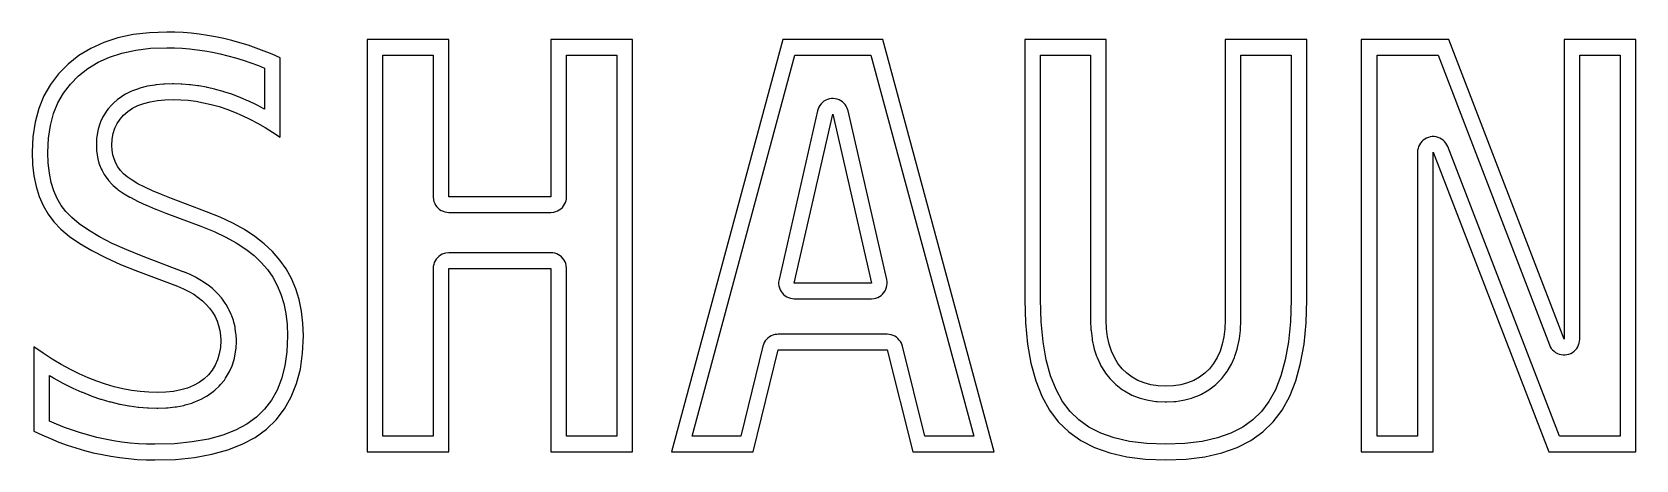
# Model space of a CAD drawing. Header units: metres. Extents: x -25.4 to 25.7, y -6.7 to 7.
import ezdxf

# ---------------------------------------------------------------- set-up
doc = ezdxf.new("R2010")
doc.units = ezdxf.units.M

msp = doc.modelspace()

# ---------------------------------------------------------------- linework, layer by layer
for p, q in [((-23.1163, 6.65051), (-23.531, 6.46251)), ((-22.6667, 6.79675), (-23.1163, 6.65051)), ((-22.1822, 6.9012), (-22.6667, 6.79675)), ((-21.6628, 6.96387), (-22.1822, 6.9012)), ((-21.1084, 6.98476), (-21.6628, 6.96387)), ((-20.849, 6.98051), (-21.1084, 6.98476)), ((-20.5895, 6.96777), (-20.849, 6.98051)), ((-20.3301, 6.94653), (-20.5895, 6.96777)), ((-20.0707, 6.91681), (-20.3301, 6.94653)), ((-19.8113, 6.87857), (-20.0707, 6.91681)), ((-19.5518, 6.83185), (-19.8113, 6.87857)), ((-19.2924, 6.77663), (-19.5518, 6.83185)), ((-19.0334, 6.7131), (-19.2924, 6.77663)), ((-18.775, 6.64143), (-19.0334, 6.7131)), ((-12.115, 6.74348), (-14.7156, 6.74348)), ((-14.7156, 6.74348), (-14.7156, -6.41875)), ((-12.115, 1.72652), (-12.115, 6.74348)), ((-6.26135, 6.74348), (-8.862, 6.74348)), ((-8.862, 6.74348), (-8.862, 1.72652)), ((-6.26135, -6.41875), (-6.26135, 6.74348)), ((-1.4642, 6.74348), (-5.01683, -6.41875)), ((1.71832, 6.74348), (-1.4642, 6.74348)), ((5.27097, -6.41875), (1.71832, 6.74348)), ((8.84286, 6.74348), (6.24222, 6.74348)), ((6.24222, 6.74348), (6.24222, -1.56233)), ((8.84286, -2.2148), (8.84286, 6.74348)), ((15.2342, 6.74348), (12.6335, 6.74348)), ((12.6335, 6.74348), (12.6335, -2.2148)), ((15.2342, -1.56233), (15.2342, 6.74348)), ((19.7669, 6.74348), (16.9724, 6.74348)), ((16.9724, 6.74348), (16.9724, -6.41875)), ((23.4342, -2.82178), (19.7669, 6.74348)), ((25.7264, 6.74348), (23.4342, 6.74348)), ((23.4342, 6.74348), (23.4342, -2.82178)), ((25.7264, -6.41875), (25.7264, 6.74348)), ((-23.9108, 6.23271), (-24.2557, 5.96114)), ((-23.531, 6.46251), (-23.9108, 6.23271)), ((-23.2975, 6.01939), (-22.9352, 6.18364)), ((-22.9352, 6.18364), (-22.5363, 6.31337)), ((-22.5363, 6.31337), (-22.0994, 6.40756)), ((-22.0994, 6.40756), (-21.6234, 6.465)), ((-21.6234, 6.465), (-21.1031, 6.4846)), ((-21.1031, 6.4846), (-20.8654, 6.48071)), ((-20.8654, 6.48071), (-20.6221, 6.46877)), ((-20.6221, 6.46877), (-20.3788, 6.44885)), ((-20.3788, 6.44885), (-20.1357, 6.42099)), ((-20.1357, 6.42099), (-19.8919, 6.38504)), ((-19.8919, 6.38504), (-19.6484, 6.3412)), ((-19.6484, 6.3412), (-19.4038, 6.28912)), ((-19.4038, 6.28912), (-19.1601, 6.22937)), ((-19.1601, 6.22937), (-18.9157, 6.16158)), ((-18.9157, 6.16158), (-18.6721, 6.08612)), ((-18.5174, 6.56163), (-18.775, 6.64143)), ((-18.2605, 6.47369), (-18.5174, 6.56163)), ((-18.0043, 6.37762), (-18.2605, 6.47369)), ((-17.7488, 6.27342), (-18.0043, 6.37762)), ((-17.494, 6.16109), (-17.7488, 6.27342)), ((-17.494, 3.62349), (-17.494, 6.16109)), ((-14.2156, -5.91875), (-14.2156, 6.24348)), ((-14.2156, 6.24348), (-12.615, 6.24348)), ((-12.615, 6.24348), (-12.615, 1.72652)), ((-8.362, 1.72652), (-8.362, 6.24348)), ((-8.362, 6.24348), (-6.76135, 6.24348)), ((-6.76135, 6.24348), (-6.76135, -5.91875)), ((-4.36398, -5.91875), (-1.08127, 6.24348)), ((-1.08127, 6.24348), (1.33539, 6.24348)), ((1.33539, 6.24348), (4.61812, -5.91875)), ((6.74222, -1.5547), (6.74222, 6.24348)), ((6.74222, 6.24348), (8.34286, 6.24348)), ((8.34286, 6.24348), (8.34286, -2.2148)), ((13.1335, -2.2148), (13.1335, 6.24348)), ((13.1335, 6.24348), (14.7342, 6.24348)), ((14.7342, 6.24348), (14.7342, -1.55476)), ((17.4724, -5.91875), (17.4724, 6.24348)), ((17.4724, 6.24348), (19.4231, 6.24348)), ((19.4231, 6.24348), (22.9674, -3.00078)), ((23.9342, -2.82178), (23.9342, 6.24348)), ((23.9342, 6.24348), (25.2264, 6.24348)), ((25.2264, 6.24348), (25.2264, -5.91875)), ((-24.5598, 5.65305), (-24.817, 5.31361)), ((-24.2557, 5.96114), (-24.5598, 5.65305)), ((-23.9218, 5.58769), (-23.6257, 5.8208)), ((-23.6257, 5.8208), (-23.2975, 6.01939)), ((-18.6721, 6.08612), (-18.4295, 6.00307)), ((-18.4295, 6.00307), (-18.1862, 5.91187)), ((-18.1862, 5.91187), (-17.994, 5.83347)), ((-17.994, 5.83347), (-17.994, 4.52525)), ((-24.817, 5.31361), (-25.0275, 4.94284)), ((-24.3985, 5.03807), (-24.181, 5.32501)), ((-24.181, 5.32501), (-23.9218, 5.58769)), ((-22.013, 5.17509), (-22.2015, 5.10545)), ((-21.9666, 5.1897), (-22.013, 5.17509)), ((-21.7601, 5.24388), (-21.9666, 5.1897)), ((-21.7181, 5.25298), (-21.7601, 5.24388)), ((-21.4935, 5.29166), (-21.7181, 5.25298)), ((-21.4563, 5.29665), (-21.4935, 5.29166)), ((-21.2138, 5.31987), (-21.4563, 5.29665)), ((-21.181, 5.32193), (-21.2138, 5.31987)), ((-20.9205, 5.32967), (-21.181, 5.32193)), ((-20.8927, 5.32971), (-20.9205, 5.32967)), ((-20.6505, 5.32343), (-20.8927, 5.32971)), ((-20.6247, 5.32208), (-20.6505, 5.32343)), ((-20.3819, 5.30321), (-20.6247, 5.32208)), ((-20.3566, 5.3006), (-20.3819, 5.30321)), ((-20.113, 5.26915), (-20.3566, 5.3006)), ((-20.0883, 5.26534), (-20.113, 5.26915)), ((-19.844, 5.2213), (-20.0883, 5.26534)), ((-19.8201, 5.2164), (-19.844, 5.2213)), ((-19.5751, 5.15979), (-19.8201, 5.2164)), ((-19.5521, 5.1539), (-19.5751, 5.15979)), ((-19.3064, 5.0847), (-19.5521, 5.1539)), ((-25.0275, 4.94284), (-25.1912, 4.54074)), ((-24.7165, 4.38075), (-24.5767, 4.72417)), ((-24.5767, 4.72417), (-24.3985, 5.03807)), ((-22.8603, 4.66585), (-22.9731, 4.53755)), ((-22.8113, 4.71437), (-22.8603, 4.66585)), ((-22.678, 4.82933), (-22.8113, 4.71437)), ((-22.6267, 4.86809), (-22.678, 4.82933)), ((-22.4741, 4.9687), (-22.6267, 4.86809)), ((-22.4222, 4.99866), (-22.4741, 4.9687)), ((-22.2516, 5.08379), (-22.4222, 4.99866)), ((-22.2015, 5.10545), (-22.2516, 5.08379)), ((-22.1989, 4.55128), (-22.0283, 4.63641)), ((-22.0283, 4.63641), (-21.8398, 4.70605)), ((-21.8398, 4.70605), (-21.6332, 4.76024)), ((-21.6332, 4.76024), (-21.4087, 4.79892)), ((-21.4087, 4.79892), (-21.1661, 4.82214)), ((-21.1661, 4.82214), (-20.9056, 4.82988)), ((-20.9056, 4.82988), (-20.6635, 4.82359)), ((-20.6635, 4.82359), (-20.4206, 4.80472)), ((-20.4206, 4.80472), (-20.177, 4.77327)), ((-20.177, 4.77327), (-19.9327, 4.72923)), ((-19.9327, 4.72923), (-19.6877, 4.67262)), ((-19.6877, 4.67262), (-19.4419, 4.60342)), ((-19.4419, 4.60342), (-19.1955, 4.52165)), ((-19.2845, 5.07799), (-19.3064, 5.0847)), ((-19.038, 4.99622), (-19.2845, 5.07799)), ((-19.0175, 4.98891), (-19.038, 4.99622)), ((-18.7712, 4.8951), (-19.0175, 4.98891)), ((-18.7518, 4.88727), (-18.7712, 4.8951)), ((-18.5066, 4.78195), (-18.7518, 4.88727)), ((-18.4882, 4.77356), (-18.5066, 4.78195)), ((-18.244, 4.65675), (-18.4882, 4.77356)), ((-18.2263, 4.64789), (-18.244, 4.65675)), ((-17.994, 4.52525), (-18.2263, 4.64789)), ((-0.28981, 4.64442), (-0.321976, 4.5905)), ((-0.251144, 4.69391), (-0.28981, 4.64442)), ((-0.206589, 4.73814), (-0.251144, 4.69391)), ((-0.15683, 4.77644), (-0.206589, 4.73814)), ((-0.102661, 4.80821), (-0.15683, 4.77644)), ((-0.044952, 4.83293), (-0.102661, 4.80821)), ((0.015411, 4.85023), (-0.044952, 4.83293)), ((0.077469, 4.85983), (0.015411, 4.85023)), ((0.140228, 4.86157), (0.077469, 4.85983)), ((0.202713, 4.85544), (0.140228, 4.86157)), ((0.263947, 4.84151), (0.202713, 4.85544)), ((0.322952, 4.82002), (0.263947, 4.84151)), ((0.378784, 4.79132), (0.322952, 4.82002)), ((0.430588, 4.75583), (0.378784, 4.79132)), ((0.477539, 4.71414), (0.430588, 4.75583)), ((0.51889, 4.66689), (0.477539, 4.71414)), ((0.554001, 4.61482), (0.51889, 4.66689)), ((0.582291, 4.55878), (0.554001, 4.61482)), ((-25.3081, 4.10728), (-25.3783, 3.6425)), ((-25.1912, 4.54074), (-25.3081, 4.10728)), ((-24.818, 4.00456), (-24.7165, 4.38075)), ((-23.2153, 4.12108), (-23.2399, 4.05664)), ((-23.1435, 4.276), (-23.2153, 4.12108)), ((-23.1087, 4.33881), (-23.1435, 4.276)), ((-23.0165, 4.48041), (-23.1087, 4.33881)), ((-22.9731, 4.53755), (-23.0165, 4.48041)), ((-22.6899, 4.06581), (-22.5976, 4.20741)), ((-22.5976, 4.20741), (-22.4848, 4.33571)), ((-22.4848, 4.33571), (-22.3515, 4.45067)), ((-22.3515, 4.45067), (-22.1989, 4.55128)), ((-19.1955, 4.52165), (-18.9492, 4.42784)), ((-18.9492, 4.42784), (-18.7039, 4.32253)), ((-18.7039, 4.32253), (-18.4598, 4.20572)), ((-18.4598, 4.20572), (-18.2167, 4.07741)), ((-0.364853, 4.47273), (-1.59021, -0.916534)), ((-1.10266, -1.02739), (0.122696, 4.36188)), ((-0.347122, 4.53296), (-0.364853, 4.47273)), ((-0.321976, 4.5905), (-0.347122, 4.53296)), ((0.122696, 4.36188), (1.3568, -1.02739)), ((0.610077, 4.47348), (0.582291, 4.55878)), ((1.84418, -0.915787), (0.610077, 4.47348)), ((-25.3783, 3.6425), (-25.4017, 3.14638)), ((-24.9012, 3.14375), (-24.88, 3.59332)), ((-24.88, 3.59332), (-24.818, 4.00456)), ((-23.343, 3.58737), (-23.3532, 3.39249)), ((-23.3367, 3.64462), (-23.343, 3.58737)), ((-23.3059, 3.82617), (-23.3367, 3.64462)), ((-23.2912, 3.8884), (-23.3059, 3.82617)), ((-23.2399, 4.05664), (-23.2912, 3.8884)), ((-22.8437, 3.5611), (-22.8129, 3.74265)), ((-22.8129, 3.74265), (-22.7616, 3.91089)), ((-22.7616, 3.91089), (-22.6899, 4.06581)), ((-18.2167, 4.07741), (-17.9747, 3.93759)), ((-17.9747, 3.93759), (-17.7338, 3.78629)), ((-17.7338, 3.78629), (-17.494, 3.62349)), ((19.0516, 3.59892), (18.9966, 3.56868)), ((19.11, 3.62204), (19.0516, 3.59892)), ((19.1708, 3.63766), (19.11, 3.62204)), ((19.2331, 3.64552), (19.1708, 3.63766)), ((19.2959, 3.64552), (19.2331, 3.64552)), ((19.3582, 3.63766), (19.2959, 3.64552)), ((19.419, 3.62204), (19.3582, 3.63766)), ((19.4774, 3.59892), (19.419, 3.62204)), ((19.5324, 3.56868), (19.4774, 3.59892)), ((-25.4017, 3.14638), (-25.3875, 2.75967)), ((-24.8885, 2.79803), (-24.9012, 3.14375)), ((-23.3532, 3.39249), (-23.3533, 3.34175)), ((-23.3533, 3.34175), (-23.3459, 3.18941)), ((-23.3459, 3.18941), (-23.3406, 3.13734)), ((-23.3406, 3.13734), (-23.3182, 2.99272)), ((-22.8539, 3.36621), (-22.8437, 3.5611)), ((-22.8465, 3.21387), (-22.8539, 3.36621)), ((-22.8241, 3.06924), (-22.8465, 3.21387)), ((-22.7867, 2.93239), (-22.8241, 3.06924)), ((18.7684, 3.20918), (18.7645, 3.14651)), ((18.7645, 3.14651), (18.7645, -5.91875)), ((18.7802, 3.27086), (18.7684, 3.20918)), ((18.7996, 3.33058), (18.7802, 3.27086)), ((18.8263, 3.38739), (18.7996, 3.33058)), ((18.86, 3.44041), (18.8263, 3.38739)), ((18.9, 3.48878), (18.86, 3.44041)), ((18.9458, 3.53177), (18.9, 3.48878)), ((18.9966, 3.56868), (18.9458, 3.53177)), ((19.2645, 3.14651), (22.9494, -6.41875)), ((19.2645, -6.41875), (19.2645, 3.14651)), ((19.5832, 3.53177), (19.5324, 3.56868)), ((19.629, 3.48878), (19.5832, 3.53177)), ((19.669, 3.44041), (19.629, 3.48878)), ((19.7026, 3.38739), (19.669, 3.44041)), ((19.731, 3.32626), (19.7026, 3.38739)), ((23.2926, -5.91875), (19.731, 3.32626)), ((-25.3875, 2.75967), (-25.3448, 2.39619)), ((-24.8508, 2.47658), (-24.8885, 2.79803)), ((-23.3182, 2.99272), (-23.3064, 2.93768)), ((-23.3064, 2.93768), (-23.2691, 2.80083)), ((-23.2691, 2.80083), (-23.2502, 2.74481)), ((-23.2502, 2.74481), (-23.198, 2.61568)), ((-23.198, 2.61568), (-23.1719, 2.56108)), ((-23.1719, 2.56108), (-23.1047, 2.4397)), ((-22.7345, 2.80325), (-22.7867, 2.93239)), ((-22.6673, 2.68187), (-22.7345, 2.80325)), ((-22.5852, 2.56822), (-22.6673, 2.68187)), ((-22.4881, 2.46233), (-22.5852, 2.56822)), ((-25.3448, 2.39619), (-25.2738, 2.05594)), ((-25.2738, 2.05594), (-25.1743, 1.73891)), ((-24.7893, 2.18222), (-24.8508, 2.47658)), ((-24.7052, 1.914), (-24.7893, 2.18222)), ((-23.1047, 2.4397), (-23.0725, 2.38902)), ((-23.0725, 2.38902), (-22.9904, 2.27538)), ((-22.9904, 2.27538), (-22.9538, 2.23041)), ((-22.9538, 2.23041), (-22.8567, 2.12451)), ((-22.8567, 2.12451), (-22.8135, 2.08267)), ((-22.8135, 2.08267), (-22.6927, 1.97914)), ((-22.3673, 2.3588), (-22.4881, 2.46233)), ((-22.2139, 2.2522), (-22.3673, 2.3588)), ((-22.028, 2.14253), (-22.2139, 2.2522)), ((-21.8095, 2.02982), (-22.028, 2.14253)), ((-25.1743, 1.73891), (-25.0464, 1.4451)), ((-24.5992, 1.67064), (-24.7052, 1.914)), ((-24.4718, 1.4502), (-24.5992, 1.67064)), ((-22.6927, 1.97914), (-22.6527, 1.94823)), ((-22.6527, 1.94823), (-22.4993, 1.84163)), ((-22.4993, 1.84163), (-22.468, 1.82153)), ((-22.468, 1.82153), (-22.282, 1.71187)), ((-22.282, 1.71187), (-22.2572, 1.69818)), ((-22.2572, 1.69818), (-22.0388, 1.58546)), ((-22.0388, 1.58546), (-22.0189, 1.57578)), ((-22.0189, 1.57578), (-21.7679, 1.45998)), ((-21.5585, 1.91402), (-21.8095, 2.02982)), ((-21.2748, 1.79515), (-21.5585, 1.91402)), ((-20.9587, 1.67322), (-21.2748, 1.79515)), ((-19.839, 1.24956), (-20.9587, 1.67322)), ((-12.615, 1.72652), (-12.6061, 1.63283)), ((-12.6061, 1.63283), (-12.5905, 1.57201)), ((-12.5905, 1.57201), (-12.5674, 1.51363)), ((-8.862, 1.72652), (-12.115, 1.72652)), ((-8.42384, 1.48564), (-8.39711, 1.54245)), ((-8.39711, 1.54245), (-8.3777, 1.60217)), ((-8.3777, 1.60217), (-8.36594, 1.66385)), ((-8.36594, 1.66385), (-8.362, 1.72652)), ((-25.0464, 1.4451), (-24.89, 1.17451)), ((-24.89, 1.17451), (-24.7053, 0.927155)), ((-24.3232, 1.25121), (-24.4718, 1.4502)), ((-24.1387, 1.05905), (-24.3232, 1.25121)), ((-23.9003, 0.859909), (-24.1387, 1.05905)), ((-21.7679, 1.45998), (-21.7517, 1.45288)), ((-21.7517, 1.45288), (-21.4681, 1.33401)), ((-21.4681, 1.33401), (-21.4548, 1.32864)), ((-21.4548, 1.32864), (-21.1386, 1.20671)), ((-21.1386, 1.20671), (-20.0201, 0.783478)), ((-19.4027, 1.07556), (-19.839, 1.24956)), ((-19.0006, 0.886093), (-19.4027, 1.07556)), ((-12.5674, 1.51363), (-12.5372, 1.4586)), ((-12.5372, 1.4586), (-12.5002, 1.40781)), ((-12.5002, 1.40781), (-12.4573, 1.36203)), ((-12.4573, 1.36203), (-12.4089, 1.32201)), ((-12.4089, 1.32201), (-12.3559, 1.28836)), ((-12.3559, 1.28836), (-12.2991, 1.26163)), ((-12.2991, 1.26163), (-12.2393, 1.24222)), ((-12.2393, 1.24222), (-12.1777, 1.23045)), ((-12.1777, 1.23045), (-12.115, 1.22652)), ((-12.115, 1.22652), (-8.862, 1.22652)), ((-8.862, 1.22652), (-8.76831, 1.23537)), ((-8.76831, 1.23537), (-8.70749, 1.25099)), ((-8.70749, 1.25099), (-8.64911, 1.27411)), ((-8.64911, 1.27411), (-8.59409, 1.30435)), ((-8.59409, 1.30435), (-8.54329, 1.34126)), ((-8.54329, 1.34126), (-8.49751, 1.38425)), ((-8.49751, 1.38425), (-8.45749, 1.43262)), ((-8.45749, 1.43262), (-8.42384, 1.48564)), ((-24.7053, 0.927155), (-24.4804, 0.692978)), ((-24.4804, 0.692978), (-24.2037, 0.461853)), ((-23.6049, 0.654892), (-23.9003, 0.859909)), ((-23.2531, 0.446732), (-23.6049, 0.654892)), ((-20.0201, 0.783478), (-19.6019, 0.616714)), ((-19.6019, 0.616714), (-19.2291, 0.441025)), ((-18.6327, 0.681152), (-19.0006, 0.886093)), ((-18.299, 0.460724), (-18.6327, 0.681152)), ((-24.2037, 0.461853), (-23.8752, 0.23381)), ((-23.8752, 0.23381), (-23.4948, 0.008804)), ((-23.4948, 0.008804), (-23.0627, -0.213104)), ((-22.8455, 0.237427), (-23.2531, 0.446732)), ((-22.3821, 0.027862), (-22.8455, 0.237427)), ((-21.861, -0.182053), (-22.3821, 0.027862)), ((-19.2291, 0.441025), (-18.8926, 0.253586)), ((-18.8926, 0.253586), (-18.5919, 0.054993)), ((-18.5919, 0.054993), (-18.3267, -0.153854)), ((-17.9994, 0.224823), (-18.299, 0.460724)), ((-17.7341, -0.02655), (-17.9994, 0.224823)), ((-23.0627, -0.213104), (-22.5788, -0.431976)), ((-22.5788, -0.431976), (-22.043, -0.647781)), ((-20.5872, -0.665619), (-21.861, -0.182053)), ((-18.3267, -0.153854), (-18.0958, -0.372559)), ((-18.0958, -0.372559), (-17.8979, -0.601044)), ((-17.5029, -0.293396), (-17.7341, -0.02655)), ((-17.3041, -0.578217), (-17.5029, -0.293396)), ((-12.6111, -0.498795), (-12.615, -0.561462)), ((-12.5993, -0.437119), (-12.6111, -0.498795)), ((-12.5799, -0.377396), (-12.5993, -0.437119)), ((-12.5531, -0.320587), (-12.5799, -0.377396)), ((-12.5195, -0.267563), (-12.5531, -0.320587)), ((-12.4795, -0.219193), (-12.5195, -0.267563)), ((-12.4337, -0.176208), (-12.4795, -0.219193)), ((-12.3829, -0.139297), (-12.4337, -0.176208)), ((-12.3279, -0.109055), (-12.3829, -0.139297)), ((-12.2695, -0.085938), (-12.3279, -0.109055)), ((-12.2087, -0.070312), (-12.2695, -0.085938)), ((-12.115, -0.061462), (-12.2087, -0.070312)), ((-8.862, -0.061462), (-12.115, -0.061462)), ((-8.79933, -0.065399), (-8.862, -0.061462)), ((-8.73766, -0.077164), (-8.79933, -0.065399)), ((-8.67793, -0.096573), (-8.73766, -0.077164)), ((-8.62112, -0.123306), (-8.67793, -0.096573)), ((-8.5681, -0.156952), (-8.62112, -0.123306)), ((-8.51973, -0.196976), (-8.5681, -0.156952)), ((-8.47675, -0.242752), (-8.51973, -0.196976)), ((-8.43983, -0.293549), (-8.47675, -0.242752)), ((-8.40959, -0.348572), (-8.43983, -0.293549)), ((-8.38647, -0.406952), (-8.40959, -0.348572)), ((-8.37085, -0.467773), (-8.38647, -0.406952)), ((-8.362, -0.561462), (-8.37085, -0.467773)), ((-22.043, -0.647781), (-20.7647, -1.13307)), ((-20.573, -0.67128), (-20.5872, -0.665619)), ((-20.388, -0.748062), (-20.573, -0.67128)), ((-20.3593, -0.761093), (-20.388, -0.748062)), ((-20.1873, -0.845596), (-20.3593, -0.761093)), ((-20.1569, -0.861832), (-20.1873, -0.845596)), ((-19.9978, -0.954071), (-20.1569, -0.861832)), ((-19.9663, -0.973969), (-19.9978, -0.954071)), ((-19.8202, -1.07394), (-19.9663, -0.973969)), ((-17.8979, -0.601044), (-17.7292, -0.842651)), ((-17.7292, -0.842651), (-17.5863, -1.10211)), ((-17.1358, -0.883545), (-17.3041, -0.578217)), ((-16.9982, -1.2094), (-17.1358, -0.883545)), ((-12.615, -0.561462), (-12.615, -5.91875)), ((-12.115, -0.561462), (-8.862, -0.561462)), ((-12.115, -6.41875), (-12.115, -0.561462)), ((-8.862, -0.561462), (-8.862, -6.41875)), ((-8.362, -5.91875), (-8.362, -0.561462)), ((-1.59021, -0.916534), (-1.60167, -0.995987)), ((-1.60167, -0.995987), (-1.60167, -1.05879)), ((1.85432, -0.977753), (1.84418, -0.915787)), ((1.85663, -1.0405), (1.85432, -0.977753)), ((-20.7647, -1.13307), (-20.5797, -1.20985)), ((-20.5797, -1.20985), (-20.4077, -1.29436)), ((-20.4077, -1.29436), (-20.2487, -1.3866)), ((-20.2487, -1.3866), (-20.1026, -1.48657)), ((-20.1026, -1.48657), (-19.9695, -1.59427)), ((-19.7881, -1.09785), (-19.8202, -1.07394)), ((-19.655, -1.20555), (-19.7881, -1.09785)), ((-19.6231, -1.23369), (-19.655, -1.20555)), ((-19.5029, -1.34912), (-19.6231, -1.23369)), ((-19.4722, -1.38138), (-19.5029, -1.34912)), ((-19.365, -1.50453), (-19.4722, -1.38138)), ((-19.3363, -1.54071), (-19.365, -1.50453)), ((-17.5863, -1.10211), (-17.4686, -1.38083)), ((-17.4686, -1.38083), (-17.3758, -1.68089)), ((-16.8912, -1.55576), (-16.9982, -1.2094)), ((-1.60167, -1.05879), (-1.59381, -1.12108)), ((-1.59381, -1.12108), (-1.57819, -1.1819)), ((-1.57819, -1.1819), (-1.55507, -1.24028)), ((-1.55507, -1.24028), (-1.52483, -1.2953)), ((-1.52483, -1.2953), (-1.48792, -1.3461)), ((-1.48792, -1.3461), (-1.44493, -1.39188)), ((-1.44493, -1.39188), (-1.39656, -1.4319)), ((-1.39656, -1.4319), (-1.34354, -1.46555)), ((-1.34354, -1.46555), (-1.28673, -1.49228)), ((-1.28673, -1.49228), (-1.22701, -1.51169)), ((-1.22701, -1.51169), (-1.16533, -1.52345)), ((-1.16533, -1.52345), (-1.10266, -1.52739)), ((1.3568, -1.02739), (-1.10266, -1.02739)), ((-1.10266, -1.52739), (1.3568, -1.52739)), ((1.3568, -1.52739), (1.43758, -1.52081)), ((1.43758, -1.52081), (1.49878, -1.50681)), ((1.49878, -1.50681), (1.55775, -1.48523)), ((1.55775, -1.48523), (1.61356, -1.45644)), ((1.61356, -1.45644), (1.6653, -1.42087)), ((1.6653, -1.42087), (1.71219, -1.3791)), ((1.71219, -1.3791), (1.75346, -1.33179)), ((1.75346, -1.33179), (1.78848, -1.27966)), ((1.78848, -1.27966), (1.8167, -1.22357)), ((1.8167, -1.22357), (1.83766, -1.16438)), ((1.83766, -1.16438), (1.85104, -1.10304)), ((1.85104, -1.10304), (1.85663, -1.0405)), ((-19.9695, -1.59427), (-19.8493, -1.7097)), ((-19.8493, -1.7097), (-19.7421, -1.83286)), ((-19.7421, -1.83286), (-19.6485, -1.96281)), ((-19.6485, -1.96281), (-19.5694, -2.09869)), ((-19.2428, -1.67067), (-19.3363, -1.54071)), ((-19.2165, -1.71107), (-19.2428, -1.67067)), ((-19.1374, -1.84695), (-19.2165, -1.71107)), ((-19.1146, -1.89096), (-19.1374, -1.84695)), ((-19.0498, -2.03278), (-19.1146, -1.89096)), ((-19.0314, -2.07912), (-19.0498, -2.03278)), ((-17.3758, -1.68089), (-17.3087, -2.00319)), ((-17.3087, -2.00319), (-17.2677, -2.34888)), ((-16.8147, -1.92262), (-16.8912, -1.55576)), ((-16.7688, -2.31), (-16.8147, -1.92262)), ((6.24222, -1.56233), (6.26407, -2.29834)), ((6.76337, -2.26685), (6.74222, -1.5547)), ((14.7342, -1.55476), (14.7131, -2.26701)), ((15.2124, -2.29834), (15.2342, -1.56233)), ((-19.5694, -2.09869), (-19.5046, -2.24051)), ((-19.5046, -2.24051), (-19.4542, -2.38824)), ((-19.4542, -2.38824), (-19.4182, -2.5419)), ((-19.4182, -2.5419), (-19.3966, -2.70149)), ((-18.981, -2.22685), (-19.0314, -2.07912)), ((-18.9674, -2.2742), (-18.981, -2.22685)), ((-18.9314, -2.42786), (-18.9674, -2.2742)), ((-18.9227, -2.47487), (-18.9314, -2.42786)), ((-18.9011, -2.63446), (-18.9227, -2.47487)), ((-17.2677, -2.34888), (-17.254, -2.71626)), ((-16.7536, -2.7179), (-16.7688, -2.31)), ((6.26407, -2.29834), (6.32965, -2.97462)), ((6.82541, -2.90674), (6.76337, -2.26685)), ((8.34286, -2.2148), (8.34322, -2.23354)), ((8.34322, -2.23354), (8.35347, -2.50696)), ((8.35347, -2.50696), (8.35669, -2.54788)), ((8.35669, -2.54788), (8.38745, -2.80383)), ((8.85312, -2.48822), (8.84286, -2.2148)), ((8.88388, -2.74417), (8.85312, -2.48822)), ((12.6233, -2.48822), (12.5925, -2.74417)), ((12.6335, -2.2148), (12.6233, -2.48822)), ((13.0889, -2.80383), (13.1197, -2.54788)), ((13.1197, -2.54788), (13.1229, -2.50696)), ((13.1229, -2.50696), (13.1332, -2.23354)), ((13.1332, -2.23354), (13.1335, -2.2148)), ((14.7131, -2.26701), (14.6513, -2.90697)), ((15.1471, -2.97462), (15.2124, -2.29834)), ((-25.0529, -3.26857), (-25.3488, -3.06578)), ((-25.3488, -3.06578), (-25.3488, -5.75314)), ((-19.3894, -2.86702), (-19.4002, -3.08374)), ((-19.3966, -2.70149), (-19.3894, -2.86702)), ((-18.8971, -2.67981), (-18.9011, -2.63446)), ((-18.9008, -3.1086), (-18.8901, -2.89188)), ((-18.8899, -2.84534), (-18.8971, -2.67981)), ((-18.8901, -2.89188), (-18.8899, -2.84534)), ((-17.254, -2.71626), (-17.276, -3.22044)), ((-16.7776, -3.26662), (-16.7536, -2.7179)), ((-2.10857, -3.04715), (-2.8089, -5.91875)), ((-2.08989, -2.9872), (-2.10857, -3.04715)), ((-2.06384, -2.93007), (-2.08989, -2.9872)), ((-2.03084, -2.87665), (-2.06384, -2.93007)), ((-1.99141, -2.82779), (-2.03084, -2.87665)), ((-1.94615, -2.78426), (-1.99141, -2.82779)), ((-1.89581, -2.74673), (-1.94615, -2.78426)), ((-1.84116, -2.71582), (-1.89581, -2.74673)), ((-1.78307, -2.692), (-1.84116, -2.71582)), ((-1.72244, -2.67564), (-1.78307, -2.692)), ((-1.66025, -2.66702), (-1.72244, -2.67564)), ((-1.6228, -2.66562), (-1.66025, -2.66702)), ((1.85938, -2.66562), (-1.6228, -2.66562)), ((1.92204, -2.66956), (1.85938, -2.66562)), ((1.98372, -2.68132), (1.92204, -2.66956)), ((2.04344, -2.70073), (1.98372, -2.68132)), ((2.10025, -2.72746), (2.04344, -2.70073)), ((2.15327, -2.76111), (2.10025, -2.72746)), ((2.20164, -2.80113), (2.15327, -2.76111)), ((2.24463, -2.84691), (2.20164, -2.80113)), ((2.28154, -2.89771), (2.24463, -2.84691)), ((2.31178, -2.95273), (2.28154, -2.89771)), ((2.3349, -3.01111), (2.31178, -2.95273)), ((2.34453, -3.04468), (2.3349, -3.01111)), ((3.06096, -5.91875), (2.34453, -3.04468)), ((6.32965, -2.97462), (6.43895, -3.59116)), ((6.92723, -3.48103), (6.82541, -2.90674)), ((8.38745, -2.80383), (8.39505, -2.84924)), ((8.39505, -2.84924), (8.44632, -3.08775)), ((8.93515, -2.98268), (8.88388, -2.74417)), ((9.00693, -3.20374), (8.93515, -2.98268)), ((12.5412, -2.98268), (12.4694, -3.20374)), ((12.5925, -2.74417), (12.5412, -2.98268)), ((13.0301, -3.08778), (13.0813, -2.84927)), ((13.0813, -2.84927), (13.0889, -2.80383)), ((14.6513, -2.90697), (14.5499, -3.48152)), ((15.0383, -3.59116), (15.1471, -2.97462)), ((22.9674, -3.00078), (22.9961, -3.06265)), ((22.9961, -3.06265), (23.0297, -3.11568)), ((23.8387, -3.11568), (23.8724, -3.06265)), ((23.8724, -3.06265), (23.8991, -3.00584)), ((23.8991, -3.00584), (23.9185, -2.94612)), ((23.9185, -2.94612), (23.9303, -2.88445)), ((23.9303, -2.88445), (23.9342, -2.82178)), ((-24.7597, -3.45598), (-25.0529, -3.26857)), ((-24.4693, -3.62801), (-24.7597, -3.45598)), ((-19.4866, -3.47464), (-19.5621, -3.64879)), ((-19.4326, -3.28629), (-19.4866, -3.47464)), ((-19.4002, -3.08374), (-19.4326, -3.28629)), ((-19.0059, -3.61237), (-18.952, -3.42401)), ((-18.952, -3.42401), (-18.9389, -3.36525)), ((-18.9389, -3.36525), (-18.9065, -3.1627)), ((-18.9065, -3.1627), (-18.9008, -3.1086)), ((-17.276, -3.22044), (-17.3408, -3.67635)), ((-16.8496, -3.77414), (-16.7776, -3.26662)), ((-2.41618, -6.41875), (-1.6228, -3.16562)), ((-1.6228, -3.16562), (1.85938, -3.16562)), ((1.85938, -3.16562), (2.6703, -6.41875)), ((7.06688, -3.98924), (6.92723, -3.48103)), ((8.44632, -3.08775), (8.45959, -3.1371)), ((8.45959, -3.1371), (8.53137, -3.35815)), ((8.53137, -3.35815), (8.55153, -3.41016)), ((8.55153, -3.41016), (8.64381, -3.61375)), ((9.09921, -3.40733), (9.00693, -3.20374)), ((9.21201, -3.59349), (9.09921, -3.40733)), ((12.3771, -3.40733), (12.2643, -3.59349)), ((12.4694, -3.20374), (12.3771, -3.40733)), ((12.8325, -3.61378), (12.9248, -3.41019)), ((12.9248, -3.41019), (12.945, -3.35822)), ((12.945, -3.35822), (13.0168, -3.13716)), ((13.0168, -3.13716), (13.0301, -3.08778)), ((14.5499, -3.48152), (14.4108, -3.98975)), ((23.0297, -3.11568), (23.0697, -3.16405)), ((23.0697, -3.16405), (23.1155, -3.20703)), ((23.1155, -3.20703), (23.1663, -3.24394)), ((23.1663, -3.24394), (23.2213, -3.27419)), ((23.2213, -3.27419), (23.2797, -3.2973)), ((23.2797, -3.2973), (23.3405, -3.31293)), ((23.3405, -3.31293), (23.4028, -3.32079)), ((23.4028, -3.32079), (23.4656, -3.32079)), ((23.4656, -3.32079), (23.5279, -3.31293)), ((23.5279, -3.31293), (23.5887, -3.2973)), ((23.5887, -3.2973), (23.6471, -3.27419)), ((23.6471, -3.27419), (23.7021, -3.24394)), ((23.7021, -3.24394), (23.7529, -3.20703)), ((23.7529, -3.20703), (23.7987, -3.16405)), ((23.7987, -3.16405), (23.8387, -3.11568)), ((-24.8488, -5.43712), (-24.8488, -3.98436)), ((-24.8488, -3.98436), (-24.724, -4.05821)), ((-24.724, -4.05821), (-24.7083, -4.06715)), ((-24.7083, -4.06715), (-24.4205, -4.22379)), ((-24.1815, -3.78464), (-24.4693, -3.62801)), ((-23.8964, -3.92587), (-24.1815, -3.78464)), ((-23.6141, -4.05173), (-23.8964, -3.92587)), ((-23.3344, -4.1622), (-23.6141, -4.05173)), ((-19.9184, -4.08615), (-20.0783, -4.20172)), ((-19.7781, -3.95456), (-19.9184, -4.08615)), ((-19.6593, -3.80878), (-19.7781, -3.95456)), ((-19.5621, -3.64879), (-19.6593, -3.80878)), ((-19.2717, -4.12454), (-19.232, -4.06833)), ((-19.232, -4.06833), (-19.1348, -3.90834)), ((-19.1348, -3.90834), (-19.1035, -3.84781)), ((-19.1035, -3.84781), (-19.0279, -3.67366)), ((-19.0279, -3.67366), (-19.0059, -3.61237)), ((-17.4462, -4.08566), (-17.5902, -4.44992)), ((-17.3408, -3.67635), (-17.4462, -4.08566)), ((-16.9697, -4.24045), (-16.8496, -3.77414)), ((6.43895, -3.59116), (6.59195, -4.14795)), ((7.24199, -4.43167), (7.06688, -3.98924)), ((8.64381, -3.61375), (8.67159, -3.66643)), ((8.67159, -3.66643), (8.78438, -3.85258)), ((8.78438, -3.85258), (8.81972, -3.9035)), ((8.81972, -3.9035), (8.95303, -4.0722)), ((8.95303, -4.0722), (8.99527, -4.11922)), ((9.34532, -3.76219), (9.21201, -3.59349)), ((9.49683, -3.91074), (9.34532, -3.76219)), ((9.66415, -4.03644), (9.49683, -3.91074)), ((9.84732, -4.13928), (9.66415, -4.03644)), ((11.8122, -4.03644), (11.6291, -4.13928)), ((11.9795, -3.91074), (11.8122, -4.03644)), ((12.131, -3.76219), (11.9795, -3.91074)), ((12.2643, -3.59349), (12.131, -3.76219)), ((12.481, -4.11919), (12.5232, -4.07225)), ((12.5232, -4.07225), (12.6566, -3.90355)), ((12.6566, -3.90355), (12.6919, -3.85265)), ((12.6919, -3.85265), (12.8047, -3.66649)), ((12.8047, -3.66649), (12.8325, -3.61378)), ((14.4108, -3.98975), (14.2363, -4.4324)), ((14.8858, -4.14795), (15.0383, -3.59116)), ((-24.4205, -4.22379), (-24.4035, -4.23267)), ((-24.4035, -4.23267), (-24.1184, -4.3739)), ((-24.1184, -4.3739), (-24.1, -4.38257)), ((-24.1, -4.38257), (-23.8176, -4.50842)), ((-23.8176, -4.50842), (-23.7978, -4.51675)), ((-23.7978, -4.51675), (-23.5181, -4.62723)), ((-23.0565, -4.2576), (-23.3344, -4.1622)), ((-22.7796, -4.33832), (-23.0565, -4.2576)), ((-22.5035, -4.40437), (-22.7796, -4.33832)), ((-22.2283, -4.45573), (-22.5035, -4.40437)), ((-21.9541, -4.49243), (-22.2283, -4.45573)), ((-21.6807, -4.51445), (-21.9541, -4.49243)), ((-21.4082, -4.52179), (-21.6807, -4.51445)), ((-21.1425, -4.51289), (-21.4082, -4.52179)), ((-20.8943, -4.48622), (-21.1425, -4.51289)), ((-20.6639, -4.44177), (-20.8943, -4.48622)), ((-20.4511, -4.37953), (-20.6639, -4.44177)), ((-20.2559, -4.29951), (-20.4511, -4.37953)), ((-20.0783, -4.20172), (-20.2559, -4.29951)), ((-19.7854, -4.60696), (-19.6255, -4.49139)), ((-19.6255, -4.49139), (-19.5764, -4.45088)), ((-19.5764, -4.45088), (-19.4361, -4.31929)), ((-19.4361, -4.31929), (-19.3904, -4.27032)), ((-19.3904, -4.27032), (-19.2717, -4.12454)), ((-17.5902, -4.44992), (-17.7719, -4.77261)), ((-17.1378, -4.66554), (-16.9697, -4.24045)), ((6.59195, -4.14795), (6.78868, -4.64499)), ((7.45009, -4.81015), (7.24199, -4.43167)), ((8.99527, -4.11922), (9.14677, -4.26776)), ((9.14677, -4.26776), (9.19652, -4.3105)), ((9.19652, -4.3105), (9.36385, -4.4362)), ((9.36385, -4.4362), (9.41936, -4.47241)), ((9.41936, -4.47241), (9.60252, -4.57526)), ((9.60252, -4.57526), (9.66084, -4.60321)), ((10.0463, -4.21927), (9.84732, -4.13928)), ((10.2611, -4.2764), (10.0463, -4.21927)), ((10.4918, -4.31067), (10.2611, -4.2764)), ((10.7383, -4.3221), (10.4918, -4.31067)), ((10.9847, -4.31067), (10.7383, -4.3221)), ((11.2153, -4.2764), (10.9847, -4.31067)), ((11.4301, -4.21927), (11.2153, -4.2764)), ((11.6291, -4.13928), (11.4301, -4.21927)), ((11.8156, -4.6032), (11.8739, -4.57524)), ((11.8739, -4.57524), (12.057, -4.4724)), ((12.057, -4.4724), (12.1125, -4.43617)), ((12.1125, -4.43617), (12.2798, -4.31047)), ((12.2798, -4.31047), (12.3296, -4.26773)), ((12.3296, -4.26773), (12.481, -4.11919)), ((14.2363, -4.4324), (14.029, -4.81085)), ((14.6899, -4.64499), (14.8858, -4.14795)), ((-23.5181, -4.62723), (-23.4968, -4.6351)), ((-23.4968, -4.6351), (-23.2189, -4.7305)), ((-23.2189, -4.7305), (-23.1964, -4.73763)), ((-23.1964, -4.73763), (-22.9195, -4.81834)), ((-22.9195, -4.81834), (-22.8959, -4.82458)), ((-22.8959, -4.82458), (-22.6199, -4.89064)), ((-22.6199, -4.89064), (-22.5952, -4.89589)), ((-22.5952, -4.89589), (-22.3201, -4.94725)), ((-22.3201, -4.94725), (-22.2946, -4.95132)), ((-22.2946, -4.95132), (-22.0204, -4.98802)), ((-22.0204, -4.98802), (-21.9942, -4.99081)), ((-21.9942, -4.99081), (-21.7208, -5.01283)), ((-21.7208, -5.01283), (-21.6941, -5.01427)), ((-21.6941, -5.01427), (-21.4217, -5.02161)), ((-21.4217, -5.02161), (-21.3915, -5.02151)), ((-21.3915, -5.02151), (-21.1257, -5.01262)), ((-21.1257, -5.01262), (-21.089, -5.01003)), ((-21.089, -5.01003), (-20.8409, -4.98335)), ((-20.8409, -4.98335), (-20.7997, -4.97717)), ((-20.7997, -4.97717), (-20.5692, -4.93272)), ((-20.5692, -4.93272), (-20.5235, -4.92168)), ((-20.5235, -4.92168), (-20.3107, -4.85944)), ((-20.3107, -4.85944), (-20.2614, -4.84216)), ((-20.2614, -4.84216), (-20.0662, -4.76215)), ((-20.0662, -4.76215), (-20.0147, -4.73749)), ((-20.0147, -4.73749), (-19.8371, -4.63969)), ((-19.8371, -4.63969), (-19.7854, -4.60696)), ((-17.9919, -5.05794), (-18.2521, -5.30916)), ((-17.7719, -4.77261), (-17.9919, -5.05794)), ((-17.6182, -5.39212), (-17.354, -5.04944)), ((-17.354, -5.04944), (-17.1378, -4.66554)), ((6.78868, -4.64499), (7.02913, -5.08229)), ((7.02913, -5.08229), (7.31328, -5.45987)), ((7.68951, -5.1283), (7.45009, -4.81015)), ((9.66084, -4.60321), (9.85983, -4.6832)), ((9.85983, -4.6832), (9.91782, -4.70247)), ((9.91782, -4.70247), (10.1326, -4.7596)), ((10.1326, -4.7596), (10.1877, -4.77097)), ((10.1877, -4.77097), (10.4183, -4.80524)), ((10.4183, -4.80524), (10.4686, -4.81013)), ((10.4686, -4.81013), (10.7151, -4.82156)), ((10.7151, -4.82156), (10.7614, -4.82156)), ((10.7614, -4.82156), (11.0079, -4.81013)), ((11.0079, -4.81013), (11.0582, -4.80524)), ((11.0582, -4.80524), (11.2888, -4.77097)), ((11.2888, -4.77097), (11.3438, -4.7596)), ((11.3438, -4.7596), (11.5586, -4.70247)), ((11.5586, -4.70247), (11.6166, -4.68318)), ((11.6166, -4.68318), (11.8156, -4.6032)), ((14.029, -4.81085), (13.7906, -5.12895)), ((14.1674, -5.45987), (14.4504, -5.08229)), ((14.4504, -5.08229), (14.6899, -4.64499)), ((-24.6256, -5.53522), (-24.8488, -5.43712)), ((-24.3722, -5.63689), (-24.6256, -5.53522)), ((-18.5574, -5.5298), (-18.912, -5.7207)), ((-18.2521, -5.30916), (-18.5574, -5.5298)), ((-17.9304, -5.6936), (-17.6182, -5.39212)), ((7.31328, -5.45987), (7.64548, -5.78268)), ((7.96637, -5.39732), (7.68951, -5.1283)), ((8.28998, -5.6272), (7.96637, -5.39732)), ((13.5149, -5.39766), (13.1921, -5.62723)), ((13.7906, -5.12895), (13.5149, -5.39766)), ((13.8362, -5.78268), (14.1674, -5.45987)), ((-25.3488, -5.75314), (-25.0855, -5.87924)), ((-25.0855, -5.87924), (-24.8195, -5.99617)), ((-24.8195, -5.99617), (-24.5508, -6.10396)), ((-24.5508, -6.10396), (-24.2794, -6.20259)), ((-24.1163, -5.72986), (-24.3722, -5.63689)), ((-23.858, -5.81419), (-24.1163, -5.72986)), ((-23.5974, -5.88985), (-23.858, -5.81419)), ((-23.3335, -5.95705), (-23.5974, -5.88985)), ((-23.0687, -6.01537), (-23.3335, -5.95705)), ((-22.8042, -6.0647), (-23.0687, -6.01537)), ((-22.5398, -6.10506), (-22.8042, -6.0647)), ((-22.2762, -6.13637), (-22.5398, -6.10506)), ((-20.2947, -6.1008), (-20.8644, -6.15735)), ((-19.7794, -6.00804), (-20.2947, -6.1008)), ((-19.3188, -5.88077), (-19.7794, -6.00804)), ((-18.912, -5.7207), (-19.3188, -5.88077)), ((-18.7012, -6.17509), (-18.2912, -5.95441)), ((-18.2912, -5.95441), (-17.9304, -5.6936)), ((-12.615, -5.91875), (-14.2156, -5.91875)), ((-6.76135, -5.91875), (-8.362, -5.91875)), ((-2.8089, -5.91875), (-4.36398, -5.91875)), ((4.61812, -5.91875), (3.06096, -5.91875)), ((7.64548, -5.78268), (8.03003, -6.05585)), ((8.03003, -6.05585), (8.46695, -6.27934)), ((8.66541, -5.81923), (8.28998, -5.6272)), ((9.09615, -5.97227), (8.66541, -5.81923)), ((9.58514, -6.08437), (9.09615, -5.97227)), ((10.1325, -6.15302), (9.58514, -6.08437)), ((11.8954, -6.0843), (11.346, -6.15302)), ((12.3853, -5.97224), (11.8954, -6.0843)), ((12.8168, -5.81914), (12.3853, -5.97224)), ((13.1921, -5.62723), (12.8168, -5.81914)), ((13.0151, -6.27934), (13.4521, -6.05585)), ((13.4521, -6.05585), (13.8362, -5.78268)), ((18.7645, -5.91875), (17.4724, -5.91875)), ((25.2264, -5.91875), (23.2926, -5.91875)), ((-24.2794, -6.20259), (-24.0053, -6.29207)), ((-24.0053, -6.29207), (-23.7286, -6.37241)), ((-23.7286, -6.37241), (-23.4491, -6.44357)), ((-23.4491, -6.44357), (-23.1683, -6.50542)), ((-23.1683, -6.50542), (-22.8877, -6.55774)), ((-22.8877, -6.55774), (-22.6073, -6.60056)), ((-22.6073, -6.60056), (-22.3271, -6.63385)), ((-22.3271, -6.63385), (-22.047, -6.65764)), ((-22.0131, -6.15872), (-22.2762, -6.13637)), ((-21.7503, -6.17212), (-22.0131, -6.15872)), ((-21.4911, -6.17653), (-21.7503, -6.17212)), ((-20.8644, -6.15735), (-21.4911, -6.17653)), ((-20.832, -6.6566), (-20.2256, -6.59641)), ((-20.2256, -6.59641), (-19.6684, -6.49609)), ((-19.6684, -6.49609), (-19.1602, -6.35567)), ((-19.1602, -6.35567), (-18.7012, -6.17509)), ((-14.7156, -6.41875), (-12.115, -6.41875)), ((-8.862, -6.41875), (-6.26135, -6.41875)), ((-5.01683, -6.41875), (-2.41618, -6.41875)), ((2.6703, -6.41875), (5.27097, -6.41875)), ((8.46695, -6.27934), (8.95621, -6.45317)), ((8.95621, -6.45317), (9.49783, -6.57733)), ((9.49783, -6.57733), (10.0918, -6.65182)), ((10.7382, -6.1763), (10.1325, -6.15302)), ((11.346, -6.15302), (10.7382, -6.1763)), ((11.3867, -6.65182), (11.9824, -6.57733)), ((11.9824, -6.57733), (12.5252, -6.45317)), ((12.5252, -6.45317), (13.0151, -6.27934)), ((16.9724, -6.41875), (19.2645, -6.41875)), ((22.9494, -6.41875), (25.7264, -6.41875)), ((-22.047, -6.65764), (-21.7672, -6.67191)), ((-21.7672, -6.67191), (-21.4875, -6.67667)), ((-21.4875, -6.67667), (-20.832, -6.6566)), ((10.0918, -6.65182), (10.7381, -6.67667)), ((10.7381, -6.67667), (11.3867, -6.65182))]:
    msp.add_line(p, q)

doc.saveas('drawing.dxf')
